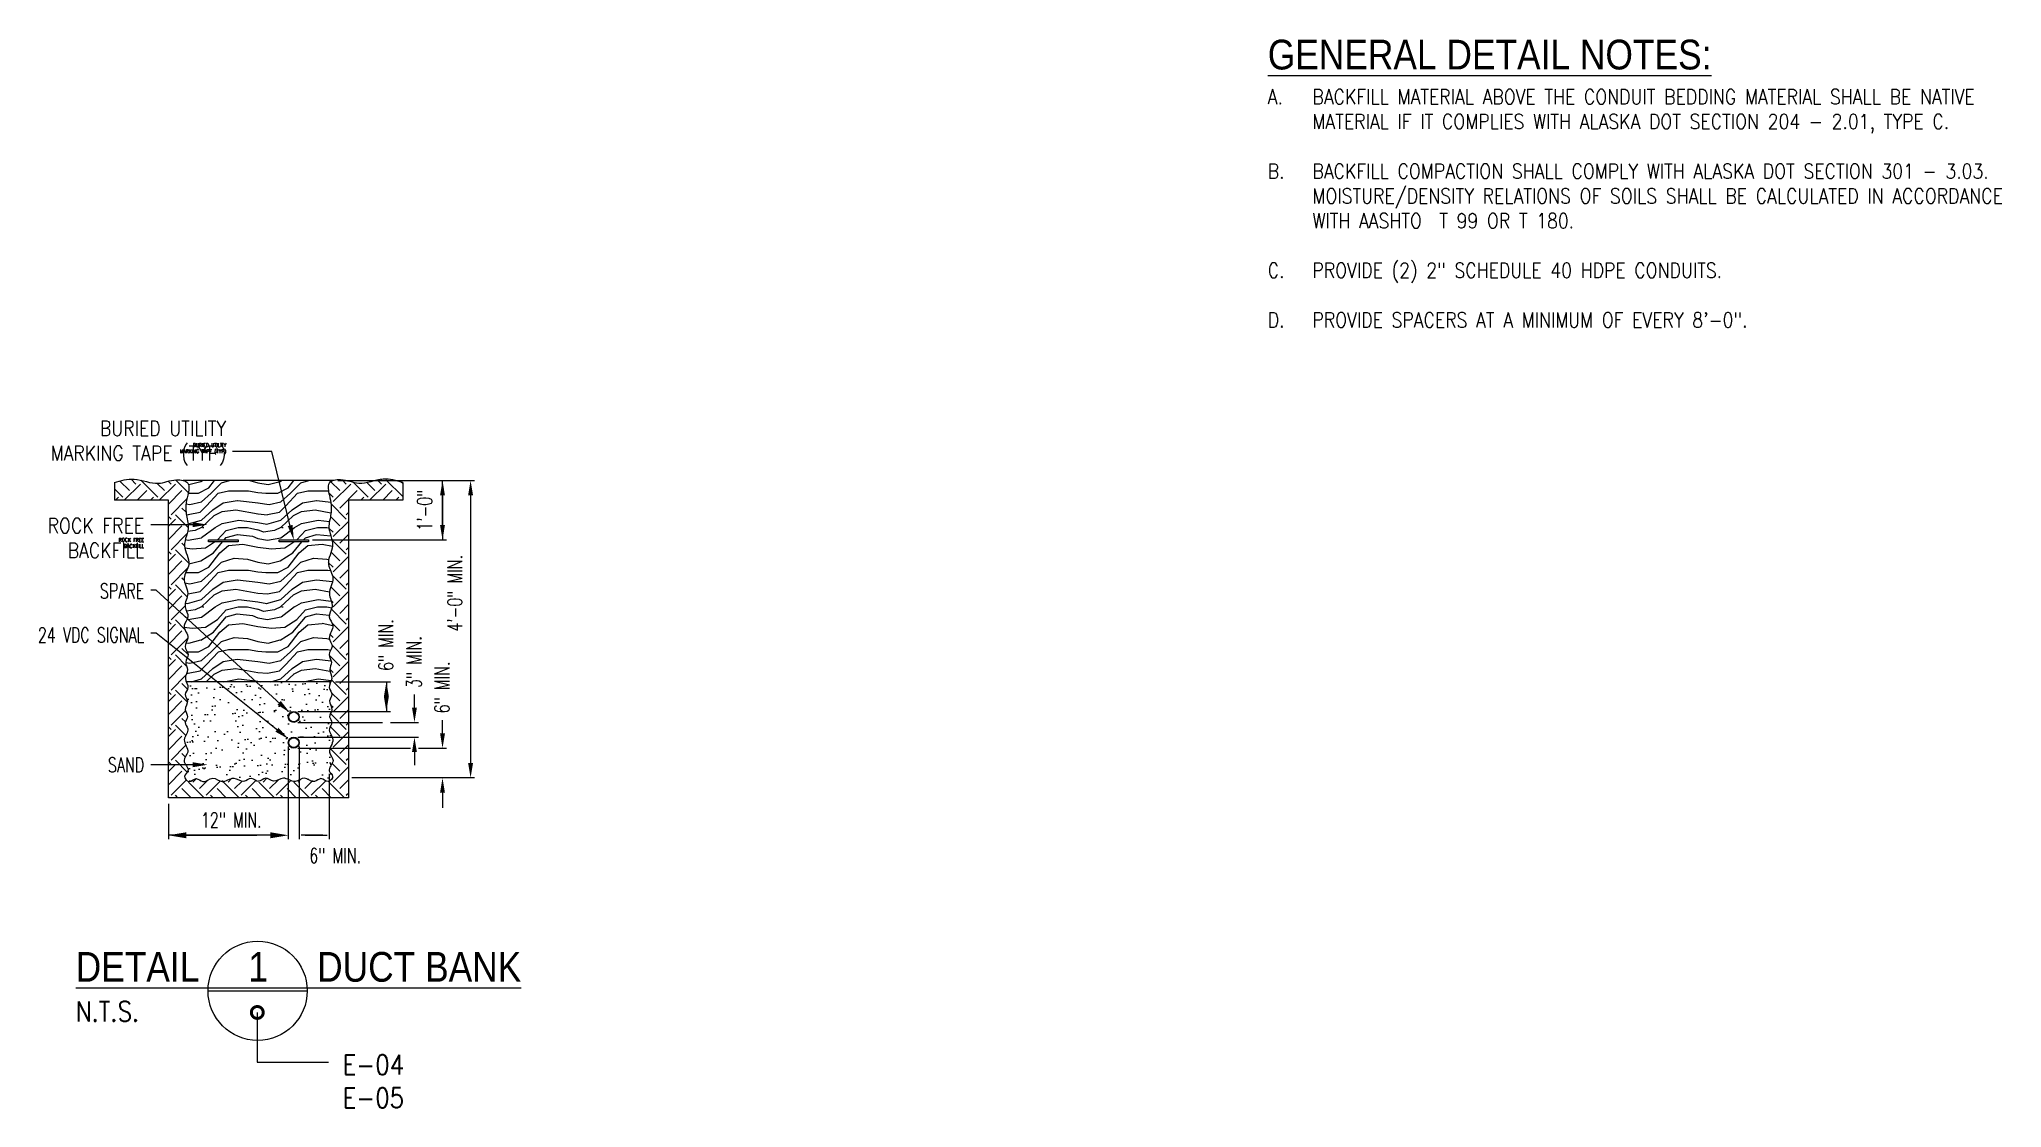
# Model space of a CAD drawing. Header units: inches. Extents: x 1577 to 2170, y 25989 to 26312.
import ezdxf
from ezdxf import colors
from ezdxf.entities.mleader import LeaderData, LeaderLine
from ezdxf.enums import TextEntityAlignment as Align
from ezdxf.math import Vec2, Vec3

# ---------------------------------------------------------------- set-up
doc = ezdxf.new("R2010")
doc.units = ezdxf.units.IN
doc.header["$LTSCALE"] = 0.25
doc.header["$MEASUREMENT"] = 0
doc.layers.get('0').update_dxf_attribs({"color": 11})
doc.layers.get('Defpoints').update_dxf_attribs({"color": 251})
for name, color, linetype in [('DT-HVSO', 150, 'Continuous'), ('DT-LTSO', 52, 'Continuous'), ('DT-MDSO', 201, 'Continuous'), ('DT-TEXT', 141, 'Continuous'), ('DT-TEXT @ 48', 141, 'Continuous'), ('DT-VLSO', 133, 'Continuous'), ('E-POWR-IDEN', 71, 'Continuous'), ('E-POWR-IDEN @ 12', 71, 'Continuous'), ('E-POWR-IDEN @ 48', 71, 'Continuous')]:
    doc.layers.add(name, color=color, linetype=linetype)
doc.styles.add('RomanS', font='romans.shx', dxfattribs={"width": 0.85})
doc.styles.get("Standard").update_dxf_attribs({"font": 'romans.shx', "width": 0.85})
doc.dimstyles.new('FH_Dot Leader', dxfattribs={"dimscale": 96, "dimtxt": 0.09375, "dimasz": 0.15, "dimexe": 0.0625, "dimexo": 0.0625, "dimgap": 0.09, "dimtad": 0, "dimtih": 1, "dimtoh": 1, "dimdec": 4, "dimzin": 0, "dimdsep": 46, "dimlunit": 4, "dimtxsty": 'RomanS', "dimcen": 0.09, "dimadec": 0, "dimazin": 0, "dimtfac": 1, "dimtdec": 4, "dimtofl": 0, "dimtmove": 0, "dimatfit": 3, "dimldrblk": 'DOTSMALL', "dimfxl": 1, "dimtolj": 1, "dimtzin": 0, "dimarcsym": 0})

# ---------------------------------------------------------------- blocks, each defined once
blk = doc.blocks.new('*U27')
at = {"layer": 'E-POWR-IDEN @ 12', "insert": (1608.34, 26161.42), "char_height": 1.125, "attachment_point": 3, "style": 'RomanS'}
blk.add_mtext('ROCK FREE\\PBACKFILL', dxfattribs=at)
at = {"layer": 'E-POWR-IDEN @ 48', "insert": (1608.34, 26161.42), "char_height": 4.5, "width": 69.9417, "attachment_point": 6, "style": 'RomanS'}
blk.add_mtext('ROCK FREE\\PBACKFILL', dxfattribs=at)
blk = doc.blocks.new('*U28')
at = {"layer": 'E-POWR-IDEN @ 12', "insert": (1633.16, 26190.09), "char_height": 1.125, "attachment_point": 3, "style": 'RomanS'}
blk.add_mtext('BURIED UTILITY\\PMARKING TAPE (TYP)', dxfattribs=at)
at = {"layer": 'E-POWR-IDEN @ 48', "insert": (1633.16, 26190.09), "char_height": 4.5, "width": 69.9417, "attachment_point": 6, "style": 'RomanS'}
blk.add_mtext('BURIED UTILITY\\PMARKING TAPE (TYP)', dxfattribs=at)
blk = doc.blocks.new('_DotSmall')
at = {"color": 0, "linetype": 'ByBlock', "const_width": 0.5}
blk.add_lwpolyline([(-0.0625, 0, 1), (0.0625, 0, 1)], format="xyb", close=True, dxfattribs=at)

msp = doc.modelspace()

# ---------------------------------------------------------------- hatches: boundary and pattern name
h = msp.add_hatch()
h.set_pattern_fill('SITEWORK_EARTH', color=253, scale=29.9925, angle=45, style=0, pattern_type=2)
h.set_pattern_definition([(45, (1234.734, 25924.569), (7e-16, 10.60395), [7.49813, -7.49813]), (45, (1232.746, 25926.557), (7e-16, 10.60395), [7.49813, -7.49813]), (45, (1230.758, 25928.545), (7e-16, 10.60395), [7.49813, -7.49813]), (135, (1230.758, 25929.871), (-10.60395, 1e-15), [7.49813, -7.49813]), (135, (1232.746, 25931.859), (-10.60395, 1e-15), [7.49813, -7.49813]), (135, (1234.734, 25933.847), (-10.60395, 1e-15), [7.49813, -7.49813])])
edge = h.paths.add_edge_path()
edge.add_line((1670.25, 26172.85), (1686.56, 26172.85))
edge.add_line((1686.56, 26172.85), (1686.56, 26178.22))
edge.add_spline(control_points=[(1686.56, 26178.22), (1684.59, 26178.78), (1680.13, 26180.05), (1673.66, 26176.84), (1669.4, 26179.22), (1666.4, 26179.01), (1665.78, 26178.85)], knot_values=[0, 0, 0, 0, 1.993983, 4.517285, 6.42911, 7.028404, 7.028404, 7.028404, 7.028404], degree=3, periodic=0)
edge.add_spline(control_points=[(1665.78, 26178.85), (1665.16, 26178.68), (1663.58, 26177.85), (1664.37, 26174.4), (1665.14, 26171.06), (1664.77, 26167.84), (1663.73, 26163.78), (1666.66, 26159.19), (1662.8, 26153.84), (1666.63, 26149.19), (1663.3, 26144.84), (1666.12, 26140.9), (1663.42, 26137.6), (1666.58, 26134.66), (1663.28, 26131.54), (1665.99, 26128.62), (1663.55, 26126.24), (1665.59, 26123.91), (1663.89, 26121.48), (1665.89, 26118.91), (1663.48, 26116.35), (1665.82, 26114.16), (1663.71, 26111.97), (1665.39, 26110.21), (1665.07, 26109.13), (1665.01, 26108.96)], knot_values=[7.028404, 7.028404, 7.028404, 7.028404, 7.619712, 8.818967, 9.85233, 11.238578, 11.952707, 13.995694, 15.904395, 17.376775, 18.962528, 20.339254, 21.393009, 22.341006, 23.646159, 24.560443, 25.401377, 26.223633, 26.97832, 27.894981, 28.856147, 29.619265, 30.272159, 31.220654, 31.393218, 31.393218, 31.393218, 31.393218], degree=3, periodic=0)
edge.add_spline(control_points=[(1665.01, 26108.96), (1664.8, 26108.42), (1664, 26107.31), (1665.71, 26105.58), (1663.45, 26103.3), (1666.72, 26100.31), (1663.2, 26096.93), (1666.68, 26093.99), (1663.17, 26091.26), (1666.11, 26089.47), (1663.88, 26086.96), (1661.89, 26089.48), (1659.56, 26086.75), (1656.86, 26089.86), (1653.8, 26086.65), (1650.64, 26089.88), (1647.6, 26086.94), (1645.19, 26089.63), (1643.66, 26087.82), (1642.96, 26087.86)], knot_values=[31.393218, 31.393218, 31.393218, 31.393218, 31.956455, 32.570488, 33.244485, 34.40663, 35.716049, 36.642003, 37.746934, 38.397087, 39.064926, 39.850338, 40.580675, 41.649013, 42.652332, 43.874061, 44.928483, 45.773485, 46.535942, 46.535942, 46.535942, 46.535942], degree=3, periodic=0)
edge.add_spline(control_points=[(1642.96, 26087.86), (1642.26, 26087.82), (1640.73, 26089.63), (1638.31, 26086.94), (1635.28, 26089.88), (1632.12, 26086.65), (1629.06, 26089.86), (1626.36, 26086.75), (1624.02, 26089.48), (1622.04, 26086.96), (1619.8, 26089.47), (1622.75, 26091.26), (1619.24, 26093.99), (1622.72, 26096.93), (1619.2, 26100.31), (1622.47, 26103.3), (1620.21, 26105.58), (1621.92, 26107.31), (1621.12, 26108.42), (1620.91, 26108.96)], knot_values=[31.393218, 31.393218, 31.393218, 31.393218, 32.155674, 33.000676, 34.055098, 35.276827, 36.280146, 37.348484, 38.078822, 38.864234, 39.532072, 40.182226, 41.287156, 42.213111, 43.522529, 44.684674, 45.358671, 45.972705, 46.535942, 46.535942, 46.535942, 46.535942], degree=3, periodic=0)
edge.add_spline(control_points=[(1620.91, 26108.96), (1620.84, 26109.13), (1620.52, 26110.21), (1622.21, 26111.97), (1620.1, 26114.16), (1622.44, 26116.35), (1620.03, 26118.91), (1622.03, 26121.48), (1620.33, 26123.91), (1622.37, 26126.24), (1619.92, 26128.62), (1622.63, 26131.54), (1619.34, 26134.66), (1622.5, 26137.6), (1619.8, 26140.9), (1622.61, 26144.84), (1619.29, 26149.19), (1623.11, 26153.84), (1619.26, 26159.19), (1622.19, 26163.78), (1621.15, 26167.84), (1620.77, 26171.06), (1621.54, 26174.4), (1622.34, 26177.85), (1620.76, 26178.68), (1620.14, 26178.85)], knot_values=[7.02911, 7.02911, 7.02911, 7.02911, 7.201675, 8.150169, 8.803063, 9.566181, 10.527347, 11.444008, 12.198695, 13.020951, 13.861886, 14.776169, 16.081323, 17.029319, 18.083074, 19.459801, 21.045553, 22.517934, 24.426634, 26.469621, 27.18375, 28.569998, 29.603362, 30.802616, 31.393218, 31.393218, 31.393218, 31.393218], degree=3, periodic=0)
edge.add_spline(control_points=[(1620.14, 26178.85), (1619.52, 26179.01), (1616.52, 26179.22), (1612.25, 26176.9), (1605.79, 26180.05), (1601.33, 26178.78), (1599.36, 26178.22)], knot_values=[0, 0, 0, 0, 0.6, 2.511825, 5.035127, 7.02911, 7.02911, 7.02911, 7.02911], degree=3, periodic=0)
edge.add_line((1599.36, 26178.22), (1599.36, 26172.85))
edge.add_line((1599.36, 26172.85), (1615.67, 26172.85))
edge.add_line((1615.67, 26172.85), (1615.67, 26082.87))
edge.add_line((1615.67, 26082.87), (1670.25, 26082.87))
edge.add_line((1670.25, 26082.87), (1670.25, 26172.85))
at = {"layer": 'DT-LTSO'}
h = msp.add_hatch(dxfattribs=at)
h.set_pattern_fill('WOOD_3,_O', color=253, scale=23.994, pattern_type=2)
h.set_pattern_definition([(355.2364, (1234.7342, 25928.6477), (-263.934023, 23.993797), [2.88926, -286.0368]), (11.3099, (1237.6134, 25928.4077), (95.97602, 23.993943), [3.6704, -118.6755]), (45, (1241.213, 25929.128), (0, 23.994), [2.7146, -31.218]), (46.8476, (1243.1321, 25931.0471), (335.916068, 359.909941), [5.2623, -520.9672]), (12.9946, (1246.7312, 25934.8861), (-215.9460184, -47.987942), [3.2012, -316.9187]), (0, (1249.85, 25935.606), (23.994, 23.994), [5.9985, -17.9955]), (350.5377, (1255.849, 25935.606), (-119.97002, 23.993955), [2.919, -143.0308]), (354.2894, (1234.7342, 25935.126), (-215.945986, 23.994032), [2.4114, -238.72535]), (0, (1237.134, 25934.886), (23.994, 23.994), [3.5991, -20.3949]), (28.3008, (1240.7327, 25934.8861), (263.933883, 143.964213), [3.5427, -350.7245]), (52.125, (1243.8519, 25936.5657), (-95.976045, -119.969978), [5.4715, -268.1022]), (39.2894, (1247.211, 25940.8846), (143.9640153, 119.969991), [3.4102, -337.6086]), (6.3402, (1249.8504, 25943.044), (191.951986, 23.994038), [4.3455, -212.9294]), (348.1113, (1254.1693, 25943.524), (-335.9159352, 71.9822528), [4.6588, -461.2204]), (353.2902, (1234.7342, 25942.5642), (215.946024, -23.993853), [4.1071, -406.604]), (3.3665, (1238.8131, 25942.0843), (383.9039837, 23.994263), [4.08603, -404.5171]), (33.6901, (1242.892, 25942.324), (-47.98799, -23.99403), [4.3256, -82.186]), (47.4896, (1246.4912, 25944.7237), (239.9397773, 263.934208), [3.90594, -386.6881]), (14.9314, (1249.1306, 25947.603), (263.934013, 71.981927), [3.7249, -368.7622]), (0, (1252.73, 25948.563), (23.994, 23.994), [2.8793, -21.1147]), (347.0054, (1255.609, 25948.5627), (215.9460184, -47.987942), [3.2012, -316.9187]), (0, (1242.172, 25924.569), (23.994, 23.994), [0, -23.994]), (223.1524, (1245.5315, 25928.1678), (359.909941, 335.916068), [5.2623, -520.9672]), (206.565, (1241.692, 25948.563), (-23.99398, -23.99403), [2.1461, -51.5061]), (188.1301, (1239.773, 25947.603), (-143.963995, -23.993985), [3.39326, -166.2699]), (156.8014, (1236.4137, 25947.123), (-119.969994, 47.988032), [1.8273, -180.9055]), (26.565, (1245.531, 25928.168), (23.99398, 23.99403), [2.6826, -50.9696]), (6.7098, (1247.9309, 25929.3675), (-215.946024, -23.993853), [4.1071, -406.604]), (349.8753, (1252.00985, 25929.8474), (407.897971, -71.9822061), [6.8246, -675.63495]), (349.6952, (1234.7342, 25926.0083), (143.964023, -23.993877), [2.6826, -265.57845]), (15.5241, (1237.3735, 25925.5285), (-263.9340246, -71.9819467), [4.48244, -443.76246]), (42.8789, (1241.6924, 25926.7282), (-311.922019, -287.927994), [4.58405, -453.82067]), (34.6952, (1245.0516, 25929.8474), (239.9398623, 167.9582066), [3.7938, -375.58466]), (9.4623, (1248.171, 25932.007), (119.97002, 23.993955), [4.3785, -141.5713]), (353.4181, (1252.4897, 25932.7267), (-407.8980345, 47.9876809), [6.27983, -621.70326]), (351.8699, (1234.734, 25932.007), (-143.963995, 23.993985), [3.39326, -166.2699]), (11.3099, (1238.0933, 25931.527), (95.97602, 23.993943), [3.6704, -118.6755]), (42.5104, (1241.6924, 25932.2468), (-263.934208, -239.9397773), [3.90594, -386.6881]), (45, (1244.572, 25934.886), (0, 23.994), [4.4112, -29.5214]), (17.354, (1247.6909, 25938.0053), (-311.9220484, -95.975868), [4.02214, -398.1906]), (356.6335, (1251.53, 25939.205), (-383.9039837, 23.994263), [4.08603, -404.5171]), (342.8973, (1255.609, 25938.9651), (239.9400415, -71.981892), [3.26354, -323.09015]), (351.2538, (1234.7342, 25938.0053), (167.957984, -23.994101), [3.1559, -312.4359]), (14.9314, (1237.8534, 25937.5255), (263.934013, 71.981927), [3.7249, -368.7622]), (32.0054, (1241.4525, 25938.4852), (-119.969975, -71.982027), [4.5272, -221.8318]), (49.8991, (1245.2915, 25940.8846), (-263.9339534, -311.9220463), [5.96, -590.0386]), (15.9454, (1249.1306, 25945.4435), (-95.976003, -23.993997), [3.4936, -171.1854]), (353.991, (1252.4897, 25946.4032), (239.939994, -23.9939836), [4.58405, -453.82067]), (336.8014, (1257.0486, 25945.9234), (119.969994, -47.988032), [1.8273, -180.9055]), (350.5377, (1234.734, 25945.2035), (-119.97002, 23.993955), [2.919, -143.0308]), (10.008, (1237.6134, 25944.7237), (263.9339893, 47.9880833), [4.142, -410.05866]), (37.4054, (1241.6924, 25945.4435), (311.9218192, 239.9402388), [5.13493, -508.3591]), (29.0546, (1245.7714, 25924.5687), (167.958009, 95.976001), [2.4703, -244.563]), (10.7843, (1247.9309, 25925.7684), (-383.903988, -71.9820132), [5.12934, -507.8038]), (352.875, (1252.9696, 25926.7282), (-167.95801, 23.993959), [5.8034, -187.6424])])
edge = h.paths.add_edge_path()
edge.add_spline(control_points=[(1664.82, 26117.96), (1664.96, 26118.29), (1665.42, 26119.51), (1663.89, 26121.48), (1665.59, 26123.91), (1663.55, 26126.24), (1665.99, 26128.62), (1663.28, 26131.54), (1666.58, 26134.66), (1663.42, 26137.6), (1666.12, 26140.9), (1663.3, 26144.84), (1666.63, 26149.19), (1662.8, 26153.84), (1665.64, 26157.77), (1665.28, 26160.25), (1665.14, 26160.85)], knot_values=[13.387261, 13.387261, 13.387261, 13.387261, 13.729116, 14.645777, 15.400464, 16.22272, 17.063655, 17.977938, 19.283092, 20.231088, 21.284843, 22.66157, 24.247322, 25.719702, 27.628403, 28.236836, 28.236836, 28.236836, 28.236836], degree=3, periodic=0)
edge.add_spline(control_points=[(1665.14, 26160.85), (1664.81, 26162.26), (1663.88, 26164.37), (1664.77, 26167.84), (1665.14, 26171.06), (1664.37, 26174.4), (1663.58, 26177.85), (1665.16, 26178.68), (1665.78, 26178.85)], knot_values=[7.028404, 7.028404, 7.028404, 7.028404, 8.462958, 9.177087, 10.563335, 11.596699, 12.795953, 13.387261, 13.387261, 13.387261, 13.387261], degree=3, periodic=0)
edge.add_line((1665.78, 26178.85), (1620.14, 26178.85))
edge.add_spline(control_points=[(1620.14, 26178.85), (1620.76, 26178.68), (1622.34, 26177.85), (1621.54, 26174.4), (1620.77, 26171.06), (1621.13, 26167.98), (1621.61, 26166.04), (1621.67, 26165.46)], knot_values=[7.02911, 7.02911, 7.02911, 7.02911, 7.619712, 8.818967, 9.85233, 11.238578, 11.823153, 11.823153, 11.823153, 11.823153], degree=3, periodic=0)
edge.add_spline(control_points=[(1621.67, 26165.46), (1621.68, 26165.34), (1621.82, 26163.2), (1619.26, 26159.19), (1623.11, 26153.84), (1619.29, 26149.19), (1622.61, 26144.84), (1619.8, 26140.9), (1622.5, 26137.6), (1619.34, 26134.66), (1622.63, 26131.54), (1619.92, 26128.62), (1622.37, 26126.24), (1620.33, 26123.91), (1622.03, 26121.48), (1620.5, 26119.51), (1620.96, 26118.29), (1621.1, 26117.96)], knot_values=[11.823153, 11.823153, 11.823153, 11.823153, 11.952707, 13.995694, 15.904395, 17.376775, 18.962528, 20.339254, 21.393009, 22.341006, 23.646159, 24.560443, 25.401377, 26.223633, 26.97832, 27.894981, 28.236836, 28.236836, 28.236836, 28.236836], degree=3, periodic=0)
edge.add_line((1621.1, 26117.96), (1664.82, 26117.96))
h.paths.add_polyline_path([(1649.15, 26160.23), (1649.15, 26160.85), (1658.07, 26160.85), (1658.07, 26160.23)], flags=16)
h.paths.add_polyline_path([(1636.77, 26160.23), (1627.85, 26160.23), (1627.85, 26160.85), (1636.77, 26160.85)], flags=16)
h = msp.add_hatch(dxfattribs=at)
h.set_pattern_fill('SITEWORK_SAND,_O', color=253, scale=2.99925, angle=45, pattern_type=2)
h.set_pattern_definition([(82.5, (1234.734, 25924.5687), (-4.219984, 3.952793), [0, -4.55886, 0, -5.098725, 0, -4.87378]), (52.5, (1234.734, 25924.569), (-2.23185, 9.7385), [0, -2.459385, 0, -4.108973, 0, -1.574606]), (12.5, (1232.1256, 25921.96), (6.59244, 6.61644), [0, -1.499625, 0, -5.39865, 0, -7.048237]), (2.5, (1232.1256, 25921.96), (4.514, 8.23673), [0, -0.749813, 0, -3.539115, 0, -4.048988])])
edge = h.paths.add_edge_path()
edge.add_spline(control_points=[(1665.11, 26105.66), (1665.07, 26106.23), (1664.01, 26107.32), (1664.8, 26108.42), (1665.01, 26108.96)], knot_values=[31.393218, 31.393218, 31.393218, 31.393218, 31.997238, 32.560475, 32.560475, 32.560475, 32.560475], degree=3, periodic=0)
edge.add_spline(control_points=[(1665.01, 26108.96), (1665.07, 26109.13), (1665.39, 26110.21), (1663.71, 26111.97), (1665.82, 26114.16), (1663.81, 26116.04), (1664.55, 26117.36), (1664.82, 26117.96)], knot_values=[28.236836, 28.236836, 28.236836, 28.236836, 28.4094, 29.357895, 30.010789, 30.773907, 31.393218, 31.393218, 31.393218, 31.393218], degree=3, periodic=0)
edge.add_line((1664.82, 26117.96), (1621.1, 26117.96))
edge.add_spline(control_points=[(1621.1, 26117.96), (1621.36, 26117.36), (1622.1, 26116.04), (1620.1, 26114.16), (1622.21, 26111.97), (1619.99, 26109.65), (1622.08, 26107.47), (1620.21, 26105.58), (1622.47, 26103.3), (1619.2, 26100.31), (1622.72, 26096.93), (1619.24, 26093.99), (1622.75, 26091.26), (1619.9, 26089.53), (1621.05, 26088.08), (1621.63, 26087.87)], knot_values=[28.236836, 28.236836, 28.236836, 28.236836, 28.856147, 29.619265, 30.272159, 31.220654, 31.956455, 32.570488, 33.244485, 34.40663, 35.716049, 36.642003, 37.746934, 38.397087, 38.987099, 38.987099, 38.987099, 38.987099], degree=3, periodic=0)
edge.add_spline(control_points=[(1621.63, 26087.87), (1621.71, 26087.85), (1622.57, 26087.64), (1624.02, 26089.48), (1626.36, 26086.75), (1628.63, 26089.36), (1630.14, 26088.51), (1630.66, 26088.24)], knot_values=[38.987099, 38.987099, 38.987099, 38.987099, 39.064926, 39.850338, 40.580675, 41.649013, 42.202046, 42.202046, 42.202046, 42.202046], degree=3, periodic=0)
edge.add_spline(control_points=[(1630.66, 26088.24), (1631.08, 26088.01), (1632.17, 26087.45), (1633.28, 26088.06), (1633.96, 26088.38)], knot_values=[42.202046, 42.202046, 42.202046, 42.202046, 42.652332, 43.361755, 43.361755, 43.361755, 43.361755], degree=3, periodic=0)
edge.add_spline(control_points=[(1633.96, 26088.38), (1634.45, 26088.61), (1635.97, 26089.21), (1638.31, 26086.94), (1640.73, 26089.63), (1642.26, 26087.82), (1642.96, 26087.86)], knot_values=[43.361755, 43.361755, 43.361755, 43.361755, 43.874061, 44.928483, 45.773485, 46.535942, 46.535942, 46.535942, 46.535942], degree=3, periodic=0)
edge.add_spline(control_points=[(1642.96, 26087.86), (1643.66, 26087.82), (1645.19, 26089.63), (1647.6, 26086.94), (1649.95, 26089.21), (1651.46, 26088.61), (1651.96, 26088.38)], knot_values=[43.361755, 43.361755, 43.361755, 43.361755, 44.124211, 44.969214, 46.023636, 46.535942, 46.535942, 46.535942, 46.535942], degree=3, periodic=0)
edge.add_spline(control_points=[(1651.96, 26088.38), (1652.64, 26088.06), (1653.75, 26087.45), (1654.83, 26088.01), (1655.26, 26088.24)], knot_values=[42.202046, 42.202046, 42.202046, 42.202046, 42.911469, 43.361755, 43.361755, 43.361755, 43.361755], degree=3, periodic=0)
edge.add_line((1655.26, 26088.24), (1655.26, 26097.87))
edge.add_line((1655.26, 26097.87), (1664.57, 26097.87))
edge.add_spline(control_points=[(1664.57, 26097.87), (1664.9, 26098.71), (1665.66, 26099.83), (1665.34, 26100.92), (1665.25, 26101.17)], knot_values=[34.151693, 34.151693, 34.151693, 34.151693, 35.028074, 35.283011, 35.283011, 35.283011, 35.283011], degree=3, periodic=0)
edge.add_spline(control_points=[(1665.25, 26101.17), (1664.9, 26102.04), (1663.68, 26103.54), (1665.15, 26105.02), (1665.11, 26105.65), (1665.11, 26105.66)], knot_values=[32.560475, 32.560475, 32.560475, 32.560475, 33.467683, 34.14168, 34.151693, 34.151693, 34.151693, 34.151693], degree=3, periodic=0)
h.paths.add_polyline_path([(1651.96, 26107.31, -1), (1655.26, 26107.31, -1)], flags=16)
h.paths.add_polyline_path([(1630.66, 26107.31, -1), (1633.96, 26107.31, -1)], flags=16)
h.paths.add_polyline_path([(1655.26, 26099.52, -1), (1651.96, 26099.52, -1)], flags=16)
h.paths.add_polyline_path([(1633.96, 26099.52, -1), (1630.66, 26099.52, -1)], flags=16)
edge = h.paths.add_edge_path()
edge.add_spline(control_points=[(1664.28, 26087.87), (1664.87, 26088.08), (1666.02, 26089.53), (1663.17, 26091.26), (1666.68, 26093.99), (1664.11, 26096.16), (1664.41, 26097.45), (1664.57, 26097.87)], knot_values=[35.283011, 35.283011, 35.283011, 35.283011, 35.873022, 36.523176, 37.628106, 38.554061, 38.987099, 38.987099, 38.987099, 38.987099], degree=3, periodic=0)
edge.add_line((1664.57, 26097.87), (1655.26, 26097.87))
edge.add_line((1655.26, 26097.87), (1655.26, 26088.24))
edge.add_spline(control_points=[(1655.26, 26088.24), (1655.77, 26088.51), (1657.29, 26089.36), (1659.56, 26086.75), (1661.89, 26089.48), (1663.34, 26087.64), (1664.21, 26087.85), (1664.28, 26087.87)], knot_values=[38.987099, 38.987099, 38.987099, 38.987099, 39.540132, 40.60847, 41.338807, 42.124219, 42.202046, 42.202046, 42.202046, 42.202046], degree=3, periodic=0)

# ---------------------------------------------------------------- linework, layer by layer
at = {"layer": 'Defpoints'}
msp.add_line((1664.82, 26117.96), (1621.1, 26117.96), dxfattribs=at)
at = {"layer": 'DT-HVSO'}
for p, q in [((1599.36, 26178.22), (1599.36, 26172.85)), ((1686.56, 26178.22), (1686.56, 26172.85)), ((1615.67, 26172.85), (1599.36, 26172.85)), ((1615.67, 26082.87), (1615.67, 26172.85)), ((1686.56, 26172.85), (1670.25, 26172.85)), ((1670.25, 26082.87), (1670.25, 26172.85)), ((1670.25, 26082.87), (1615.67, 26082.87))]:
    msp.add_line(p, q, dxfattribs=at)
at = {"layer": 'DT-LTSO'}
for centre in [(1653.61, 26107.31), (1653.61, 26099.52)]:
    msp.add_circle(centre, 1.65, dxfattribs=at)
at = {"layer": 'DT-MDSO', "color": 253}
msp.add_line((1665.78, 26178.85), (1620.14, 26178.85), dxfattribs=at)
at = {"layer": 'DT-MDSO'}
for points in [[(1599.36, 26178.22), (1601.33, 26178.78), (1605.79, 26180.05), (1612.25, 26176.9), (1617.02, 26179.5), (1622.51, 26178.58), (1621.54, 26174.4), (1620.77, 26171.06), (1621.15, 26167.84), (1622.19, 26163.78), (1619.26, 26159.19), (1623.11, 26153.84), (1619.29, 26149.19), (1622.61, 26144.84), (1619.8, 26140.9), (1622.5, 26137.6), (1619.34, 26134.66), (1622.63, 26131.54), (1619.92, 26128.62), (1622.37, 26126.24), (1620.33, 26123.91), (1622.03, 26121.48), (1620.03, 26118.91), (1622.44, 26116.35), (1620.1, 26114.16), (1622.21, 26111.97), (1619.99, 26109.65), (1622.08, 26107.47), (1620.21, 26105.58), (1622.47, 26103.3), (1619.2, 26100.31), (1622.72, 26096.93), (1619.24, 26093.99), (1622.75, 26091.26), (1619.8, 26089.47), (1622.04, 26086.96), (1624.02, 26089.48), (1626.36, 26086.75), (1629.06, 26089.86), (1632.12, 26086.65), (1635.28, 26089.88), (1638.31, 26086.94), (1640.73, 26089.63), (1642.26, 26087.82), (1642.96, 26087.86)], [(1686.56, 26178.22), (1684.59, 26178.78), (1680.13, 26180.05), (1673.66, 26176.84), (1668.9, 26179.5), (1663.41, 26178.58), (1664.37, 26174.4), (1665.14, 26171.06), (1664.77, 26167.84), (1663.73, 26163.78), (1666.66, 26159.19), (1662.8, 26153.84), (1666.63, 26149.19), (1663.3, 26144.84), (1666.12, 26140.9), (1663.42, 26137.6), (1666.58, 26134.66), (1663.28, 26131.54), (1665.99, 26128.62), (1663.55, 26126.24), (1665.59, 26123.91), (1663.89, 26121.48), (1665.89, 26118.91), (1663.48, 26116.35), (1665.82, 26114.16), (1663.71, 26111.97), (1665.93, 26109.65), (1663.84, 26107.47), (1665.71, 26105.58), (1663.45, 26103.3), (1666.72, 26100.31), (1663.2, 26096.93), (1666.68, 26093.99), (1663.17, 26091.26), (1666.11, 26089.47), (1663.88, 26086.96), (1661.89, 26089.48), (1659.56, 26086.75), (1656.86, 26089.86), (1653.8, 26086.65), (1650.64, 26089.88), (1647.6, 26086.94), (1645.19, 26089.63), (1643.66, 26087.82), (1642.96, 26087.86)]]:
    msp.add_open_spline(points, degree=3, knots=[0, 0, 0, 0, 1.993983, 4.517285, 6.42911, 7.619712, 8.818967, 9.85233, 11.238578, 11.952707, 13.995694, 15.904395, 17.376775, 18.962528, 20.339254, 21.393009, 22.341006, 23.646159, 24.560443, 25.401377, 26.223633, 26.97832, 27.894981, 28.856147, 29.619265, 30.272159, 31.220654, 31.956455, 32.570488, 33.244485, 34.40663, 35.716049, 36.642003, 37.746934, 38.397087, 39.064926, 39.850338, 40.580675, 41.649013, 42.652332, 43.874061, 44.928483, 45.773485, 46.535942, 46.535942, 46.535942, 46.535942], dxfattribs=at)
at = {"layer": 'DT-TEXT'}
msp.add_line((1627.69, 26024.48), (1657.71, 26024.48), dxfattribs=at)
msp.add_circle((1642.68, 26024.48), 15, dxfattribs=at)
at = {"layer": 'DT-VLSO'}
for points in [[(1627.85, 26160.85), (1636.77, 26160.85), (1636.77, 26160.23), (1627.85, 26160.23)], [(1649.15, 26160.85), (1658.07, 26160.85), (1658.07, 26160.23), (1649.15, 26160.23)]]:
    msp.add_lwpolyline(points, close=True, dxfattribs=at)
for centre in [(1653.61, 26107.31), (1653.61, 26099.52)]:
    msp.add_circle(centre, 1.5, dxfattribs=at)
at = {"layer": 'E-POWR-IDEN'}
for p, q in [((1666.98, 26178.85), (1708.29, 26178.85)), ((1659.27, 26160.85), (1699.8, 26160.85)), ((1666.21, 26117.96), (1682.82, 26117.96)), ((1654.81, 26108.96), (1682.82, 26108.96)), ((1654.81, 26105.66), (1680.42, 26105.66)), ((1682.82, 26105.66), (1691.31, 26105.66)), ((1651.96, 26098.32), (1651.96, 26070.31)), ((1654.81, 26101.17), (1682.82, 26101.17)), ((1654.81, 26097.87), (1688.91, 26097.87)), ((1655.26, 26098.32), (1655.26, 26070.31)), ((1682.82, 26101.17), (1691.31, 26101.17)), ((1691.31, 26097.87), (1699.8, 26097.87)), ((1664.28, 26090.05), (1664.28, 26070.31)), ((1691.31, 26088.87), (1671.2, 26088.87)), ((1708.29, 26088.87), (1691.31, 26088.87)), ((1615.67, 26081.06), (1615.67, 26070.31)), ((1650.16, 26071.51), (1615.67, 26071.51))]:
    msp.add_line(p, q, dxfattribs=at)
for points in [[(1653.06, 26163.03), (1646.96, 26187.56), (1635.04, 26187.56)], [(1698.6, 26163.1), (1698.6, 26178.85)], [(1698.6, 26176.6), (1698.6, 26160.85)], [(1625.32, 26165.46), (1610.41, 26165.46)], [(1650.84, 26110.05), (1611.97, 26145.7), (1610.41, 26145.7)], [(1650.28, 26102.03), (1611.97, 26132.66), (1610.41, 26132.66)], [(1681.62, 26117.96), (1681.62, 26108.96)], [(1690.11, 26107.46), (1690.11, 26114.11)], [(1698.6, 26099.67), (1698.6, 26106.31)], [(1690.11, 26099.37), (1690.11, 26092.72)], [(1625.32, 26092.85), (1610.41, 26092.85)], [(1698.6, 26087.07), (1698.6, 26079.77)], [(1617.47, 26071.51), (1642.4, 26071.51)], [(1662.45, 26071.51), (1655.81, 26071.51)], [(1657.06, 26071.51), (1663.7, 26071.51)]]:
    msp.add_lwpolyline(points, dxfattribs=at)
at = {"layer": 'E-POWR-IDEN', "linetype": 'ByBlock', "lineweight": -2}
for points in [[(1707.09, 26174.35), (1707.09, 26093.07)], [(1698.6, 26102.37), (1698.6, 26106.18)]]:
    msp.add_lwpolyline(points, dxfattribs=at)
at = {"layer": 'E-POWR-IDEN'}
for points in [[(1706.34, 26174.35), (1707.09, 26178.85), (1707.84, 26174.35)], [(1623.07, 26166.21), (1627.57, 26165.46), (1623.07, 26164.71)], [(1653.25, 26165.4), (1653.61, 26160.85), (1651.79, 26165.04)], [(1682.37, 26113.46), (1681.62, 26117.96), (1680.87, 26113.46)], [(1649.68, 26112.13), (1652.49, 26108.53), (1648.67, 26111.02)], [(1682.37, 26113.46), (1681.62, 26108.96), (1680.87, 26113.46)], [(1690.86, 26110.16), (1690.11, 26105.66), (1689.36, 26110.16)], [(1648.99, 26104.03), (1652.04, 26100.63), (1648.06, 26102.85)], [(1690.86, 26096.67), (1690.11, 26101.17), (1689.36, 26096.67)], [(1699.35, 26102.37), (1698.6, 26097.87), (1697.85, 26102.37)], [(1623.07, 26093.6), (1627.57, 26092.85), (1623.07, 26092.1)], [(1707.84, 26093.37), (1707.09, 26088.87), (1706.34, 26093.37)], [(1699.35, 26084.37), (1698.6, 26088.87), (1697.85, 26084.37)], [(1621.07, 26070.61), (1615.67, 26071.51), (1621.07, 26072.41)], [(1646.56, 26072.41), (1651.96, 26071.51), (1646.56, 26070.61)]]:
    msp.add_solid(points, dxfattribs=at)

# ---------------------------------------------------------------- block references
for name in ['*U28', '*U27']:
    msp.add_blockref(name, (0, 0), dxfattribs=at)

# ---------------------------------------------------------------- texts
at = {"layer": 'DT-TEXT', "insert": (1587.64, 26036.22), "char_height": 4.5, "width": 24192, "attachment_point": 1, "style": 'RomanS'}
msp.add_mtext('\\A1;{\\fArial|b0|i0|c0|p34;\\H2x;\\LDETAIL     1     DUCT BANK\\P\\Fromans|c0;\\H0.66667x;\\lN.T.S.\\P} ', dxfattribs=at)
at = {"layer": 'DT-TEXT @ 48', "insert": (1668.41, 26005.11), "char_height": 6, "attachment_point": 1, "style": 'RomanS'}
msp.add_mtext('\\A1;E-04\\PE-05', dxfattribs=at)
at = {"layer": 'E-POWR-IDEN @ 48', "style": 'RomanS', "width": 0.7}
for s, p in [('1\'-0"', (1693.22, 26169.85)), ('4\'-0" MIN.', (1702.34, 26144.72)), ('6" MIN.', (1681.47, 26129.07)), ('3" MIN.', (1689.96, 26123.91)), ('6" MIN.', (1698.45, 26116.25))]:
    msp.add_text(s, height=4.5, rotation=90, dxfattribs=at).set_placement(p, align=Align.MIDDLE_CENTER)
for s, p in [('SPARE', (1608.34, 26147.66)), ('24 VDC SIGNAL', (1608.34, 26134.36)), ('SAND', (1608.34, 26095.07))]:
    msp.add_text(s, height=4.5, dxfattribs=at).set_placement(p, align=Align.TOP_RIGHT)
for s, p in [('12" MIN.', (1634.68, 26076.12)), ('6" MIN.', (1666.13, 26065.36))]:
    msp.add_text(s, height=4.5, dxfattribs=at).set_placement(p, align=Align.MIDDLE_CENTER)
at = {"layer": 'E-POWR-IDEN @ 48', "insert": (1948.24, 26312.15), "char_height": 4.5, "width": 229.3096, "attachment_point": 1, "style": 'RomanS'}
msp.add_mtext('\\A1;{\\fArial|b0|i0|c0|p34;\\H2x;\\LGENERAL DETAIL NOTES:\\H0.5x;\\P\\pi-13.5,l13.5,t13.5;\\A0;\\Fromans|c0;\\lA.^IBACKFILL MATERIAL ABOVE THE CONDUIT BEDDING MATERIAL SHALL BE NATIVE MATERIAL IF IT COMPLIES WITH ALASKA DOT SECTION 204 - 2.01, TYPE C.\\P\\pi0,l0,tz;\\P\\pi-13.5,l13.5,t13.5;B.^IBACKFILL COMPACTION SHALL COMPLY WITH ALASKA DOT SECTION 301 - 3.03. MOISTURE/DENSITY RELATIONS OF SOILS SHALL BE CALCULATED IN ACCORDANCE WITH AASHTO  T 99 OR T 180.\\P\\pi0,l0,tz;\\P\\pi-13.5,l13.5,t13.5;C.^IPROVIDE (2) 2" SCHEDULE 40 HDPE CONDUITS.\\P\\pi0,l0,tz;\\P\\pi-13.5,l13.5,t13.5;D.^IPROVIDE SPACERS AT A MINIMUM OF EVERY 8\'-0".}', dxfattribs=at)

# ---------------------------------------------------------------- leaders
at = {"layer": 'DT-TEXT @ 48', "annotation_type": 0, "has_hookline": 1, "hookline_direction": 0, "text_width": 19.19}
msp.add_leader([(1642.58, 26017.92), (1642.58, 26002.86), (1664.09, 26002.86)], dimstyle='FH_Dot Leader', override={"dimscale": 48, "dimgap": 0.09, "dimtad": 0}, dxfattribs=at)
at = {"layer": 'E-POWR-IDEN @ 48'}
ml = msp.add_multileader_mtext('Standard', dxfattribs=at)
ml.set_content('')
ml.set_leader_properties()
ml.build(insert=Vec2(0, 0))
ml.multileader.update_dxf_attribs({"dogleg_length": 0.125, "arrow_head_size": 4.5, "scale": 48})
ctx = ml.context
ctx.base_point, ctx.scale, ctx.char_height, ctx.arrow_head_size, ctx.landing_gap_size, ctx.plane_origin, ctx.plane_x_axis, ctx.plane_y_axis = Vec3(1698.6, 26162.94), 48, 4.5, 4.5, 4.32, Vec3(-24466.95, 27942.3), Vec3(0, -1), Vec3(1, 0)
notes = []
notes.append((ctx, [(0, (1, 1, 0), (1698.6, 26168.94), (0, -1), 6, [(0, [(1698.6, 26178.85)], 0, [])])]))
ctx.mtext, ml.multileader.dxf.content_type = None, 0
ml = msp.add_multileader_mtext('Standard', dxfattribs=at)
ml.set_content('')
ml.set_leader_properties()
ml.build(insert=Vec2(0, 0))
ml.multileader.update_dxf_attribs({"dogleg_length": 0.125, "arrow_head_size": 4.5, "scale": 48})
ctx = ml.context
ctx.base_point, ctx.scale, ctx.char_height, ctx.arrow_head_size, ctx.landing_gap_size, ctx.plane_origin, ctx.plane_x_axis, ctx.plane_y_axis = Vec3(1698.6, 26176.76), 48, 4.5, 4.5, 4.32, Vec3(-24466.95, 24397.4), Vec3(0, -1), Vec3(1, 0)
ctx.text_align_type = 2
notes.append((ctx, [(0, (1, 1, 0), (1698.6, 26170.76), (0, 1), 6, [(0, [(1698.6, 26160.85)], 0, [])])]))
ctx.mtext, ml.multileader.dxf.content_type = None, 0
for ctx, leaders in notes:
    for number, flags, end, landing, length, lines in leaders:
        leader = LeaderData()
        leader.index, (leader.has_last_leader_line, leader.has_dogleg_vector, leader.attachment_direction) = number, flags
        leader.last_leader_point, leader.dogleg_vector, leader.dogleg_length = Vec3(end), Vec3(landing), length
        for number, points, colour, breaks in lines:
            line = LeaderLine()
            line.index, line.vertices, line.color, line.breaks = number, Vec3.list(points), colors.encode_raw_color(colour), breaks
            leader.lines.append(line)
        ctx.leaders.append(leader)

doc.saveas('drawing.dxf')
